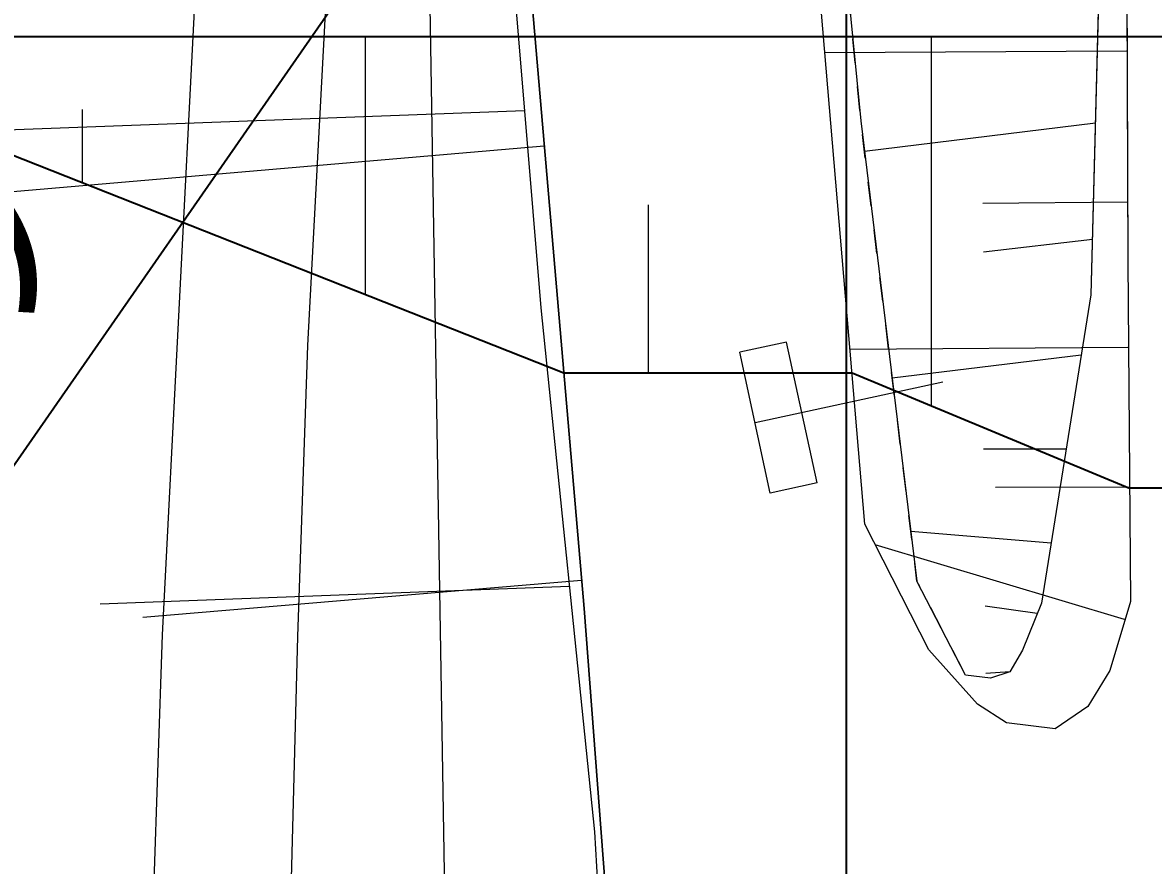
# Model space of a CAD drawing. Header units: millimetres. Extents: x -2078669 to -1085629, y -5987148 to 310365.
# Drawn here: x -1717134 to -1705350, y -2659182 to -2650405 of the extents above; entities that cross this region are included whole.
import ezdxf

# ---------------------------------------------------------------- set-up
doc = ezdxf.new("R2010")
doc.units = ezdxf.units.MM
doc.header["$LTSCALE"] = 500
doc.header["$PDSIZE"] = 300
doc.linetypes.add('561019', pattern=[1, 0.5, -0.5])
doc.layers.get('Defpoints').update_dxf_attribs({"color": 153})
for name, color, linetype, lineweight in [('D-BGD', 7, 'Continuous', 13), ('D-BYP-STR1', 2, 'Continuous', 13), ('D-BYP-STR2', 6, 'Continuous', 25), ('D-BYP-STR8', 5, 'Continuous', 25), ('●予備設計_LP横断', 7, 'Continuous', 13)]:
    doc.layers.add(name, color=color, linetype=linetype, lineweight=lineweight)
doc.styles.add('MS ゴシック', font='MS Gothic.ttf')
doc.dimstyles.new('DIM-500-F', dxfattribs={"dimscale": 500, "dimtxt": 3.5, "dimasz": 2.5, "dimexe": 0, "dimexo": 2, "dimgap": 0.8, "dimtad": 1, "dimdec": 0, "dimzin": 0, "dimdsep": 46, "dimtxsty": 'MS ゴシック', "dimblk": 'OPEN', "dimcen": 0.1, "dimclrd": 256, "dimclre": 256, "dimclrt": 256, "dimaunit": 1, "dimadec": 4, "dimazin": 0, "dimtfac": 1, "dimtdec": 0, "dimtmove": 2, "dimatfit": 3, "dimldrblk": 'OPEN', "dimfxl": 1, "dimtolj": 1, "dimtzin": 0, "dimlwd": -1, "dimlwe": -1, "dimarcsym": 2})

# ---------------------------------------------------------------- blocks, each defined once
blk = doc.blocks.new('M2242')
at = {"layer": '●予備設計_LP横断', "linetype": 'Continuous', "lineweight": 15}
for p, q in [((1.501, 0.748), (1.501, -0.752)), ((1.501, 0.748), (2.001, 0.748)), ((2.001, 0.748), (2.001, -0.752)), ((0, 0), (2, 0)), ((1.501, -0.752), (2.001, -0.752))]:
    blk.add_line(p, q, dxfattribs=at)
blk = doc.blocks.new('河川平面')
at = {"layer": 'D-BGD', "linetype": 'Continuous'}
for p, q in [((1605337, -2795203), (1602192, -2795218)), ((1599063, -2795822), (1589600, -2796175)), ((1605011, -2795953), (1602605, -2796246)), ((1599268, -2796190), (1590228, -2796968)), ((1605344, -2796776), (1603839, -2796787)), ((1604980, -2797164), (1603844, -2797294)), ((1605350, -2798290), (1602455, -2798310)), ((1604864, -2798368), (1602894, -2798608)), ((1604707, -2799348), (1603845, -2799349)), ((1605369, -2799743), (1603971, -2799747)), ((1604549, -2800328), (1603089, -2800204)), ((1605316, -2801120), (1602718, -2800342)), ((1599531, -2800778), (1594641, -2800962)), ((1599655, -2800715), (1595086, -2801099)), ((1604406, -2801058), (1603862, -2800981))]:
    blk.add_line(p, q, dxfattribs=at)
at = {"layer": 'D-BGD', "linetype": 'Continuous', "flags": 128}
for points, elevation in [([(1598376, -2683702), (1598671, -2698444), (1599114, -2717044), (1598931, -2737455), (1597776, -2741725), (1594389, -2742024), (1594210, -2756839), (1594357, -2764363), (1595098, -2775535), (1595958, -2788193), (1595288, -2801281), (1595145, -2805403), (1594985, -2809136), (1594431, -2827854)], 365000), ([(1601205, -2738696), (1600819, -2752402), (1600282, -2762864), (1599943, -2767240), (1596557, -2767553), (1596737, -2778596), (1597033, -2793887), (1596801, -2798268), (1596698, -2801298), (1596605, -2804750), (1596599, -2811008), (1596447, -2814317), (1596478, -2820692), (1596952, -2823497), (1597518, -2825046), (1598028, -2825906), (1598453, -2827121), (1601191, -2828349), (1601198, -2836316)], 366000), ([(1603298, -2835363), (1603152, -2823926), (1600406, -2822719), (1598998, -2816058), (1598329, -2809840), (1598049, -2792840), (1598377, -2788050), (1601762, -2787733), (1602661, -2771476), (1603042, -2760850), (1603554, -2748138), (1603478, -2740041)], 367000)]:
    blk.add_lwpolyline(points, dxfattribs=dict(at, elevation=elevation))
for points in [[(1555496, -2675788), (1564011, -2675700), (1566577, -2675673), (1574077, -2675730), (1583382, -2675801), (1590984, -2675860), (1594010, -2675779), (1600312, -2675611), (1600969, -2675926), (1601494, -2676412), (1602266, -2677624), (1603045, -2679178), (1603569, -2681205), (1603902, -2684846), (1604555, -2699152), (1604818, -2713861), (1604991, -2733281), (1605158, -2754385), (1605264, -2770456), (1605096, -2792670), (1604965, -2797739), (1604449, -2800952), (1604252, -2801442), (1604118, -2801667)], [(1582140, -2719008), (1585199, -2721557), (1587710, -2724583), (1590099, -2728093), (1590110, -2728111), (1591962, -2731343), (1592824, -2733665), (1593520, -2735998), (1593986, -2737930), (1594098, -2739006), (1594389, -2742024), (1594482, -2742989), (1595401, -2755251), (1596341, -2765209), (1596557, -2767553), (1597441, -2777158), (1598308, -2787353), (1598377, -2788050), (1598643, -2790764), (1599233, -2797877), (1599793, -2803334), (1600051, -2807845), (1600214, -2810142), (1600362, -2812627)], [(1597384, -2737656), (1597776, -2741725), (1597870, -2742698), (1598788, -2754964), (1599727, -2764893), (1599943, -2767240), (1600828, -2776858), (1601695, -2787042), (1601762, -2787733), (1602566, -2795926), (1603152, -2800721)], [(1598643, -2790764), (1599233, -2797877), (1599793, -2803334), (1600051, -2807845), (1600214, -2810142), (1600362, -2812627)], [(1605096, -2792670), (1604965, -2797739), (1604449, -2800952), (1604252, -2801442), (1604118, -2801667), (1603919, -2801732), (1603658, -2801700), (1603152, -2800721)]]:
    blk.add_lwpolyline(points, dxfattribs=at)
at = {"layer": 'D-BGD', "linetype": '561019', "flags": 128}
blk.add_lwpolyline([(1604118, -2801667), (1603658, -2801700), (1603152, -2800721), (1602566, -2795926), (1601762, -2787733), (1601695, -2787042), (1600828, -2776858), (1599943, -2767240), (1599727, -2764893), (1598788, -2754964), (1597870, -2742698), (1597776, -2741725), (1597384, -2737656), (1596956, -2733671), (1596881, -2732974), (1595028, -2724476), (1594605, -2722539), (1594888, -2713738), (1595887, -2682805), (1595509, -2681697), (1584094, -2681621), (1568919, -2679328), (1567447, -2679106), (1555444, -2676376), (1555451, -2676293), (1555496, -2675788)], dxfattribs=at)
at = {"layer": 'D-BGD', "linetype": 'Continuous', "extrusion": (0.879845, 0.091136, 0.466441), "elevation": 1326281}
blk.add_lwpolyline([(-2950346, -283885), (-2934237, -284530), (-2917934, -285106)], dxfattribs=at)
at = {"layer": 'D-BGD', "linetype": 'Continuous', "extrusion": (0.995578, 0.086824, 0.035859), "elevation": 1362595}
blk.add_lwpolyline([(-2929396, 318894), (-2912663, 318294), (-2896354, 317784)], dxfattribs=at)
at = {"layer": 'D-BGD', "linetype": 'Continuous'}
for points in [[(1551648, -2675562, 363530), (1588753, -2675806, 367630), (1591492, -2675777, 367740), (1601078, -2675474, 368380), (1602687, -2677771, 368330), (1604554, -2702997, 368080), (1604920, -2714881, 368280), (1605042, -2738608, 368470), (1604961, -2758977, 368490), (1605040, -2777661, 368510), (1605332, -2792524, 368300), (1605349, -2797390, 368380), (1605376, -2800935, 368140), (1605160, -2801653, 368050), (1604932, -2802029, 368050)], [(1585914, -2722964, 364040), (1587847, -2725240, 364500), (1589298, -2727170, 364240), (1590897, -2729946, 364190), (1592006, -2732452, 364680), (1593056, -2735120, 364910), (1593563, -2737027, 364940), (1596852, -2768087, 366440), (1598250, -2784336, 366950), (1599683, -2801007, 367550), (1600652, -2813768, 368170)], [(1605332, -2792524, 368300), (1605349, -2797390, 368380), (1605376, -2800935, 368140), (1605160, -2801653, 368050), (1604932, -2802029, 368050), (1604591, -2802260, 367970), (1604084, -2802199, 367910), (1603782, -2802003, 367900), (1603277, -2801436, 367840), (1602610, -2800129, 367520)], [(1601655, -2820492, 368100), (1602323, -2818004, 368110), (1602327, -2817637, 368130), (1602291, -2817478, 368130), (1602268, -2817338, 368150), (1602086, -2816853, 368160), (1601961, -2816608, 368160), (1601316, -2815684, 368160), (1600981, -2815203, 368140), (1600835, -2814715, 368140), (1600797, -2814520, 368150), (1600732, -2814171, 368170), (1600652, -2813768, 368170), (1599683, -2801007, 367550)]]:
    blk.add_polyline3d(points, dxfattribs=at)
at = {"layer": 'D-BGD', "linetype": 'Continuous', "lineweight": 15, "xscale": 999.9999999999995, "yscale": 999.9999999999995, "zscale": 999.9999999999995, "rotation": 192.2651788098737}
blk.add_blockref('M2242', (1603420, -2798648), dxfattribs=at)
blk = doc.blocks.new('_Open')
at = {"color": 0, "linetype": 'ByBlock', "lineweight": -2}
for p, q in [((-1, 0.1667), (0, 0)), ((-1, -0.1667), (0, 0)), ((0, 0), (-1, 0))]:
    blk.add_line(p, q, dxfattribs=at)
blk = doc.blocks.new('*D29')
at = {"layer": 'D-BYP-STR8', "transparency": 16777216}
blk.add_line((-1718151, -2651103), (-1727139, -2658175), dxfattribs=at)
at = {"layer": 'Defpoints', "color": 0, "transparency": 16777216}
for p in [(-1712404, -2646580), (-1728121, -2658948)]:
    blk.add_point(p, dxfattribs=at)
at = {"layer": 'D-BYP-STR8', "transparency": 16777216, "xscale": 1250, "yscale": 1250, "zscale": 1250, "rotation": 218.1995815530016}
blk.add_blockref('_Open', (-1728121, -2658948), dxfattribs=at)
at = {"layer": 'D-BYP-STR8', "transparency": 16777216, "char_height": 1750, "attachment_point": 5, "rotation": 38.1996, "style": 'MS ゴシック'}
for s, insert in [('\\A1;R20000', (-1721966, -2652482)), ('\\A1;(10.4t)', (-1720298, -2654601))]:
    blk.add_mtext(s, dxfattribs=dict(at, insert=insert))

msp = doc.modelspace()

# ---------------------------------------------------------------- linework, layer by layer
at = {"layer": 'D-BYP-STR1'}
for p, q in [((-1713564.6, -2650552.7), (-1713564.6, -2653234.5)), ((-1707664.7, -2650552.7), (-1707664.7, -2654395.2)), ((-1716514.5, -2651310.7), (-1716514.5, -2652068.7)), ((-1710614.6, -2652302.7), (-1710614.6, -2654052.7))]:
    msp.add_line(p, q, dxfattribs=at)
at = {"layer": 'D-BYP-STR2'}
for p, q in [((-1690566.9, -2650552.7), (-1720350.4, -2650552.7)), ((-1720350.4, -2650552.7), (-1711494.1, -2654052.7)), ((-1711494.1, -2654052.7), (-1708489.9, -2654052.7)), ((-1708489.9, -2654052.7), (-1705598.8, -2655252.7)), ((-1698246.6, -2655252.7), (-1705599.6, -2655252.7))]:
    msp.add_line(p, q, dxfattribs=at)
at = {"layer": 'D-BYP-STR8'}
msp.add_circle((-1712403.8, -2646580.4), 20000, dxfattribs=at)
at = {"layer": 'Defpoints', "flags": 128}
msp.add_lwpolyline([(-1710539, -2607554.6), (-1708722.1, -2620318.3, -0.0353635), (-1708552.5, -2622714), (-1708552.5, -2676391.9)], format="xyb", dxfattribs=at)

# ---------------------------------------------------------------- block references
at = {"layer": 'D-BGD'}
msp.add_blockref('河川平面', (-3310965.8, 144500.2), dxfattribs=at)

# ---------------------------------------------------------------- dimensions: what is measured, and where the dimension line sits
at = {"layer": 'D-BYP-STR8'}
dim = msp.add_radius_dim(center=(-1712403.8, -2646580.4), mpoint=(-1728121.1, -2658948.4), text='<>\\X(10.4t)', dimstyle='DIM-500-F', override={"dimtmove": 0}, dxfattribs=at)
dim.commit()
dim.dimension.update_dxf_attribs({"geometry": '*D29', "text_midpoint": (-1721177.1, -2653484.1), "dimtype": 164})

# ---------------------------------------------------------------- leaders
msp.add_leader([(-1712877.4, -2648760.1), (-1725776.8, -2667327.7)], dimstyle='DIM-500-F', dxfattribs=at)

doc.saveas('drawing.dxf')
